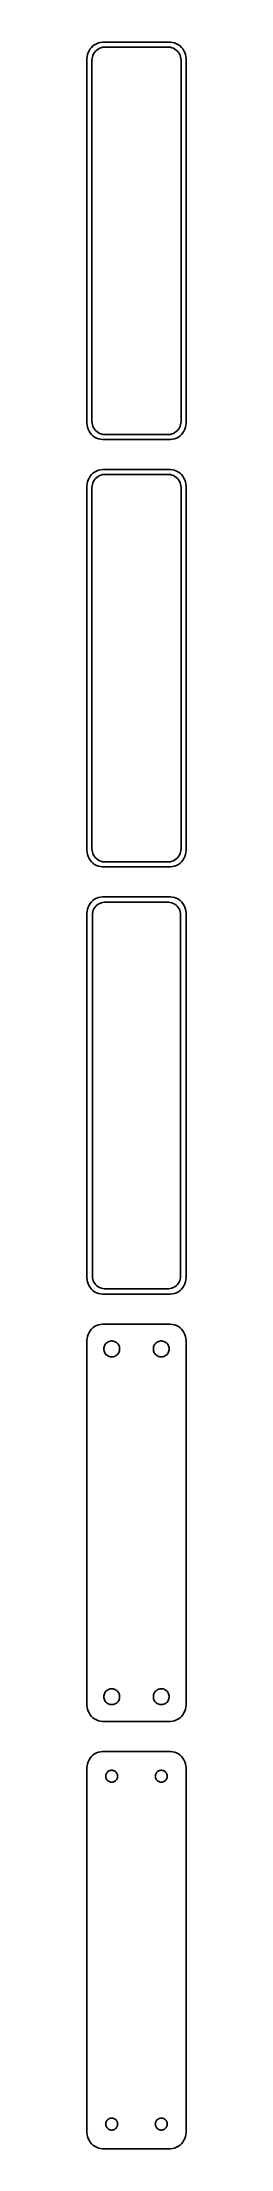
# Model space of a CAD drawing. Header units: metres. Extents: x -15 to 15, y 456 to 1092.
import ezdxf

# ---------------------------------------------------------------- set-up
doc = ezdxf.new("R2010")
doc.units = ezdxf.units.M

msp = doc.modelspace()

# ---------------------------------------------------------------- linework, layer by layer
for p, q in [((-14.9606, 1087.63), (-15, 1087)), ((-14.8429, 1088.24), (-14.9606, 1087.63)), ((-14.6489, 1088.84), (-14.8429, 1088.24)), ((-14.3815, 1089.41), (-14.6489, 1088.84)), ((-14.0451, 1089.94), (-14.3815, 1089.41)), ((-13.6448, 1090.42), (-14.0451, 1089.94)), ((-13.1871, 1090.85), (-13.6448, 1090.42)), ((-13.3743, 1087.49), (-13.2191, 1087.97)), ((-13.2191, 1087.97), (-13.0052, 1088.43)), ((-12.6791, 1091.22), (-13.1871, 1090.85)), ((-13.0052, 1088.43), (-12.7361, 1088.85)), ((-12.7361, 1088.85), (-12.4159, 1089.24)), ((-12.1289, 1091.52), (-12.6791, 1091.22)), ((-12.4159, 1089.24), (-12.0497, 1089.58)), ((-11.5451, 1091.76), (-12.1289, 1091.52)), ((-12.0497, 1089.58), (-11.6433, 1089.88)), ((-11.6433, 1089.88), (-11.2031, 1090.12)), ((-10.9369, 1091.91), (-11.5451, 1091.76)), ((-11.2031, 1090.12), (-10.7361, 1090.3)), ((-10.3139, 1091.99), (-10.9369, 1091.91)), ((-10.7361, 1090.3), (-10.2495, 1090.43)), ((10.3139, 1091.99), (-10.3139, 1091.99)), ((-10.2495, 1090.43), (-9.75116, 1090.49)), ((-9.75116, 1090.49), (9.75116, 1090.49)), ((9.75116, 1090.49), (10.2495, 1090.43)), ((10.2495, 1090.43), (10.7361, 1090.3)), ((10.9369, 1091.91), (10.3139, 1091.99)), ((10.7361, 1090.3), (11.2031, 1090.12)), ((11.5451, 1091.76), (10.9369, 1091.91)), ((11.2031, 1090.12), (11.6433, 1089.88)), ((12.1289, 1091.52), (11.5451, 1091.76)), ((11.6433, 1089.88), (12.0497, 1089.58)), ((12.0497, 1089.58), (12.4159, 1089.24)), ((12.6791, 1091.22), (12.1289, 1091.52)), ((12.4159, 1089.24), (12.7361, 1088.85)), ((13.1871, 1090.85), (12.6791, 1091.22)), ((12.7361, 1088.85), (13.0052, 1088.43)), ((13.0052, 1088.43), (13.2191, 1087.97)), ((13.6448, 1090.42), (13.1871, 1090.85)), ((13.2191, 1087.97), (13.3743, 1087.49)), ((14.0451, 1089.94), (13.6448, 1090.42)), ((14.3815, 1089.41), (14.0451, 1089.94)), ((14.6489, 1088.84), (14.3815, 1089.41)), ((14.8429, 1088.24), (14.6489, 1088.84)), ((14.9606, 1087.63), (14.8429, 1088.24)), ((15, 1087), (14.9606, 1087.63)), ((-15, 1087), (-15, 977)), ((-13.5, 1086.5), (-13.4684, 1087)), ((-13.5, 977.5), (-13.5, 1086.5)), ((-13.4684, 1087), (-13.3743, 1087.49)), ((13.3743, 1087.49), (13.4684, 1087)), ((13.4684, 1087), (13.5, 1086.5)), ((13.5, 1086.5), (13.5, 977.5)), ((15, 977), (15, 1087)), ((-15, 977), (-14.9606, 976.373)), ((-14.9606, 976.373), (-14.8429, 975.757)), ((-14.8429, 975.757), (-14.6489, 975.159)), ((-14.6489, 975.159), (-14.3815, 974.591)), ((-14.3815, 974.591), (-14.0451, 974.061)), ((-14.0451, 974.061), (-13.6448, 973.577)), ((-13.6448, 973.577), (-13.1871, 973.147)), ((-13.4684, 976.999), (-13.5, 977.5)), ((-13.3743, 976.505), (-13.4684, 976.999)), ((-13.2191, 976.028), (-13.3743, 976.505)), ((-13.0052, 975.573), (-13.2191, 976.028)), ((-13.1871, 973.147), (-12.6791, 972.778)), ((-12.7361, 975.149), (-13.0052, 975.573)), ((-12.4159, 974.762), (-12.7361, 975.149)), ((-12.0497, 974.418), (-12.4159, 974.762)), ((-11.6433, 974.123), (-12.0497, 974.418)), ((-11.2031, 973.881), (-11.6433, 974.123)), ((-10.7361, 973.696), (-11.2031, 973.881)), ((-10.2495, 973.571), (-10.7361, 973.696)), ((-9.75116, 973.508), (-10.2495, 973.571)), ((9.75116, 973.508), (-9.75116, 973.508)), ((10.2495, 973.571), (9.75116, 973.508)), ((10.7361, 973.696), (10.2495, 973.571)), ((11.2031, 973.881), (10.7361, 973.696)), ((11.6433, 974.123), (11.2031, 973.881)), ((12.0497, 974.418), (11.6433, 974.123)), ((12.4159, 974.762), (12.0497, 974.418)), ((12.7361, 975.149), (12.4159, 974.762)), ((12.6791, 972.778), (13.1871, 973.147)), ((13.0052, 975.573), (12.7361, 975.149)), ((13.2191, 976.028), (13.0052, 975.573)), ((13.1871, 973.147), (13.6448, 973.577)), ((13.3743, 976.505), (13.2191, 976.028)), ((13.4684, 976.999), (13.3743, 976.505)), ((13.5, 977.5), (13.4684, 976.999)), ((13.6448, 973.577), (14.0451, 974.061)), ((14.0451, 974.061), (14.3815, 974.591)), ((14.3815, 974.591), (14.6489, 975.159)), ((14.6489, 975.159), (14.8429, 975.757)), ((14.8429, 975.757), (14.9606, 976.373)), ((14.9606, 976.373), (15, 977)), ((-12.6791, 972.778), (-12.1289, 972.476)), ((-12.1289, 972.476), (-11.5451, 972.245)), ((-11.5451, 972.245), (-10.9369, 972.089)), ((-10.9369, 972.089), (-10.3139, 972.01)), ((-10.3139, 972.01), (10.3139, 972.01)), ((10.3139, 972.01), (10.9369, 972.089)), ((10.9369, 972.089), (11.5451, 972.245)), ((11.5451, 972.245), (12.1289, 972.476)), ((12.1289, 972.476), (12.6791, 972.778)), ((-14.3815, 960.409), (-14.6489, 959.841)), ((-14.0451, 960.939), (-14.3815, 960.409)), ((-13.6448, 961.423), (-14.0451, 960.939)), ((-13.1871, 961.853), (-13.6448, 961.423)), ((-12.6791, 962.222), (-13.1871, 961.853)), ((-12.1289, 962.524), (-12.6791, 962.222)), ((-12.4159, 960.238), (-12.0497, 960.582)), ((-11.5451, 962.755), (-12.1289, 962.524)), ((-12.0497, 960.582), (-11.6433, 960.877)), ((-11.6433, 960.877), (-11.2031, 961.119)), ((-10.9369, 962.911), (-11.5451, 962.755)), ((-11.2031, 961.119), (-10.7361, 961.304)), ((-10.3139, 962.99), (-10.9369, 962.911)), ((-10.7361, 961.304), (-10.2495, 961.429)), ((10.3139, 962.99), (-10.3139, 962.99)), ((-10.2495, 961.429), (-9.75116, 961.492)), ((-9.75116, 961.492), (9.75116, 961.492)), ((9.75116, 961.492), (10.2495, 961.429)), ((10.2495, 961.429), (10.7361, 961.304)), ((10.9369, 962.911), (10.3139, 962.99)), ((10.7361, 961.304), (11.2031, 961.119)), ((11.5451, 962.755), (10.9369, 962.911)), ((11.2031, 961.119), (11.6433, 960.877)), ((12.1289, 962.524), (11.5451, 962.755)), ((11.6433, 960.877), (12.0497, 960.582)), ((12.0497, 960.582), (12.4159, 960.238)), ((12.6791, 962.222), (12.1289, 962.524)), ((13.1871, 961.853), (12.6791, 962.222)), ((13.6448, 961.423), (13.1871, 961.853)), ((14.0451, 960.939), (13.6448, 961.423)), ((14.3815, 960.409), (14.0451, 960.939)), ((14.6489, 959.841), (14.3815, 960.409)), ((-14.9606, 958.627), (-15, 958)), ((-15, 958), (-15, 848)), ((-14.8429, 959.243), (-14.9606, 958.627)), ((-14.6489, 959.841), (-14.8429, 959.243)), ((-13.5, 957.5), (-13.4684, 958.001)), ((-13.5, 848.5), (-13.5, 957.5)), ((-13.4684, 958.001), (-13.3743, 958.495)), ((-13.3743, 958.495), (-13.2191, 958.972)), ((-13.2191, 958.972), (-13.0052, 959.427)), ((-13.0052, 959.427), (-12.7361, 959.851)), ((-12.7361, 959.851), (-12.4159, 960.238)), ((12.4159, 960.238), (12.7361, 959.851)), ((12.7361, 959.851), (13.0052, 959.427)), ((13.0052, 959.427), (13.2191, 958.972)), ((13.2191, 958.972), (13.3743, 958.495)), ((13.3743, 958.495), (13.4684, 958.001)), ((13.4684, 958.001), (13.5, 957.5)), ((13.5, 957.5), (13.5, 848.5)), ((14.8429, 959.243), (14.6489, 959.841)), ((14.9606, 958.627), (14.8429, 959.243)), ((15, 958), (14.9606, 958.627)), ((15, 848), (15, 958)), ((-15, 848), (-14.9606, 847.373)), ((-14.9606, 847.373), (-14.8429, 846.757)), ((-14.8429, 846.757), (-14.6489, 846.159)), ((-14.6489, 846.159), (-14.3815, 845.591)), ((-13.4684, 847.999), (-13.5, 848.5)), ((-13.3743, 847.505), (-13.4684, 847.999)), ((-13.2191, 847.028), (-13.3743, 847.505)), ((-13.0052, 846.573), (-13.2191, 847.028)), ((-12.7361, 846.149), (-13.0052, 846.573)), ((-12.4159, 845.762), (-12.7361, 846.149)), ((12.7361, 846.149), (12.4159, 845.762)), ((13.0052, 846.573), (12.7361, 846.149)), ((13.2191, 847.028), (13.0052, 846.573)), ((13.3743, 847.505), (13.2191, 847.028)), ((13.4684, 847.999), (13.3743, 847.505)), ((13.5, 848.5), (13.4684, 847.999)), ((14.3815, 845.591), (14.6489, 846.159)), ((14.6489, 846.159), (14.8429, 846.757)), ((14.8429, 846.757), (14.9606, 847.373)), ((14.9606, 847.373), (15, 848)), ((-14.3815, 845.591), (-14.0451, 845.061)), ((-14.0451, 845.061), (-13.6448, 844.577)), ((-13.6448, 844.577), (-13.1871, 844.147)), ((-13.1871, 844.147), (-12.6791, 843.778)), ((-12.6791, 843.778), (-12.1289, 843.476)), ((-12.0497, 845.418), (-12.4159, 845.762)), ((-12.1289, 843.476), (-11.5451, 843.245)), ((-11.6433, 845.123), (-12.0497, 845.418)), ((-11.2031, 844.881), (-11.6433, 845.123)), ((-11.5451, 843.245), (-10.9369, 843.089)), ((-10.7361, 844.696), (-11.2031, 844.881)), ((-10.9369, 843.089), (-10.3139, 843.01)), ((-10.2495, 844.571), (-10.7361, 844.696)), ((-10.3139, 843.01), (10.3139, 843.01)), ((-9.75116, 844.508), (-10.2495, 844.571)), ((9.75116, 844.508), (-9.75116, 844.508)), ((10.2495, 844.571), (9.75116, 844.508)), ((10.7361, 844.696), (10.2495, 844.571)), ((10.3139, 843.01), (10.9369, 843.089)), ((11.2031, 844.881), (10.7361, 844.696)), ((10.9369, 843.089), (11.5451, 843.245)), ((11.6433, 845.123), (11.2031, 844.881)), ((11.5451, 843.245), (12.1289, 843.476)), ((12.0497, 845.418), (11.6433, 845.123)), ((12.4159, 845.762), (12.0497, 845.418)), ((12.1289, 843.476), (12.6791, 843.778)), ((12.6791, 843.778), (13.1871, 844.147)), ((13.1871, 844.147), (13.6448, 844.577)), ((13.6448, 844.577), (14.0451, 845.061)), ((14.0451, 845.061), (14.3815, 845.591)), ((-12.6791, 833.222), (-13.1871, 832.853)), ((-12.1289, 833.524), (-12.6791, 833.222)), ((-11.5451, 833.755), (-12.1289, 833.524)), ((-10.9369, 833.911), (-11.5451, 833.755)), ((-10.3139, 833.99), (-10.9369, 833.911)), ((10.3139, 833.99), (-10.3139, 833.99)), ((10.9369, 833.911), (10.3139, 833.99)), ((11.5451, 833.755), (10.9369, 833.911)), ((12.1289, 833.524), (11.5451, 833.755)), ((12.6791, 833.222), (12.1289, 833.524)), ((13.1871, 832.853), (12.6791, 833.222)), ((-14.9606, 829.627), (-15, 829)), ((-15, 829), (-15, 719)), ((-14.8429, 830.243), (-14.9606, 829.627)), ((-14.6489, 830.841), (-14.8429, 830.243)), ((-14.3815, 831.409), (-14.6489, 830.841)), ((-14.0451, 831.939), (-14.3815, 831.409)), ((-13.6448, 832.423), (-14.0451, 831.939)), ((-13.1871, 832.853), (-13.6448, 832.423)), ((-13.3726, 828.5), (-13.3421, 828.985)), ((-13.3726, 719.5), (-13.3726, 828.5)), ((-13.3421, 828.985), (-13.251, 829.463)), ((-13.251, 829.463), (-13.1007, 829.926)), ((-13.1007, 829.926), (-12.8936, 830.366)), ((-12.8936, 830.366), (-12.633, 830.776)), ((-12.633, 830.776), (-12.323, 831.151)), ((-12.323, 831.151), (-11.9685, 831.484)), ((-11.9685, 831.484), (-11.5751, 831.77)), ((-11.5751, 831.77), (-11.1489, 832.004)), ((-11.1489, 832.004), (-10.6967, 832.183)), ((-10.6967, 832.183), (-10.2256, 832.304)), ((-10.2256, 832.304), (-9.74316, 832.365)), ((-9.74316, 832.365), (9.74316, 832.365)), ((9.74316, 832.365), (10.2256, 832.304)), ((10.2256, 832.304), (10.6967, 832.183)), ((10.6967, 832.183), (11.1489, 832.004)), ((11.1489, 832.004), (11.5751, 831.77)), ((11.5751, 831.77), (11.9685, 831.484)), ((11.9685, 831.484), (12.323, 831.151)), ((12.323, 831.151), (12.633, 830.776)), ((12.633, 830.776), (12.8936, 830.366)), ((12.8936, 830.366), (13.1007, 829.926)), ((13.1007, 829.926), (13.251, 829.463)), ((13.6448, 832.423), (13.1871, 832.853)), ((13.251, 829.463), (13.3421, 828.985)), ((13.3421, 828.985), (13.3726, 828.5)), ((13.3726, 828.5), (13.3726, 719.5)), ((14.0451, 831.939), (13.6448, 832.423)), ((14.3815, 831.409), (14.0451, 831.939)), ((14.6489, 830.841), (14.3815, 831.409)), ((14.8429, 830.243), (14.6489, 830.841)), ((14.9606, 829.627), (14.8429, 830.243)), ((15, 829), (14.9606, 829.627)), ((15, 719), (15, 829)), ((-15, 719), (-14.9606, 718.373)), ((-13.3421, 719.015), (-13.3726, 719.5)), ((-13.251, 718.537), (-13.3421, 719.015)), ((13.3421, 719.015), (13.251, 718.537)), ((13.3726, 719.5), (13.3421, 719.015)), ((14.9606, 718.373), (15, 719)), ((-14.9606, 718.373), (-14.8429, 717.757)), ((-14.8429, 717.757), (-14.6489, 717.159)), ((-14.6489, 717.159), (-14.3815, 716.591)), ((-14.3815, 716.591), (-14.0451, 716.061)), ((-14.0451, 716.061), (-13.6448, 715.577)), ((-13.6448, 715.577), (-13.1871, 715.147)), ((-13.1007, 718.074), (-13.251, 718.537)), ((-13.1871, 715.147), (-12.6791, 714.778)), ((-12.8936, 717.634), (-13.1007, 718.074)), ((-12.633, 717.224), (-12.8936, 717.634)), ((-12.6791, 714.778), (-12.1289, 714.476)), ((-12.323, 716.849), (-12.633, 717.224)), ((-11.9685, 716.516), (-12.323, 716.849)), ((-12.1289, 714.476), (-11.5451, 714.245)), ((-11.5751, 716.23), (-11.9685, 716.516)), ((-11.1489, 715.996), (-11.5751, 716.23)), ((-11.5451, 714.245), (-10.9369, 714.089)), ((-10.6967, 715.817), (-11.1489, 715.996)), ((-10.9369, 714.089), (-10.3139, 714.01)), ((-10.2256, 715.696), (-10.6967, 715.817)), ((-10.3139, 714.01), (10.3139, 714.01)), ((-9.74316, 715.635), (-10.2256, 715.696)), ((9.74316, 715.635), (-9.74316, 715.635)), ((10.2256, 715.696), (9.74316, 715.635)), ((10.6967, 715.817), (10.2256, 715.696)), ((10.3139, 714.01), (10.9369, 714.089)), ((11.1489, 715.996), (10.6967, 715.817)), ((10.9369, 714.089), (11.5451, 714.245)), ((11.5751, 716.23), (11.1489, 715.996)), ((11.5451, 714.245), (12.1289, 714.476)), ((11.9685, 716.516), (11.5751, 716.23)), ((12.323, 716.849), (11.9685, 716.516)), ((12.1289, 714.476), (12.6791, 714.778)), ((12.633, 717.224), (12.323, 716.849)), ((12.8936, 717.634), (12.633, 717.224)), ((12.6791, 714.778), (13.1871, 715.147)), ((13.1007, 718.074), (12.8936, 717.634)), ((13.251, 718.537), (13.1007, 718.074)), ((13.1871, 715.147), (13.6448, 715.577)), ((13.6448, 715.577), (14.0451, 716.061)), ((14.0451, 716.061), (14.3815, 716.591)), ((14.3815, 716.591), (14.6489, 717.159)), ((14.6489, 717.159), (14.8429, 717.757)), ((14.8429, 717.757), (14.9606, 718.373)), ((-14.9606, 700.627), (-15, 700)), ((-15, 700), (-15, 590)), ((-14.8429, 701.243), (-14.9606, 700.627)), ((-14.6489, 701.841), (-14.8429, 701.243)), ((-14.3815, 702.409), (-14.6489, 701.841)), ((-14.0451, 702.939), (-14.3815, 702.409)), ((-13.6448, 703.423), (-14.0451, 702.939)), ((-13.1871, 703.853), (-13.6448, 703.423)), ((-12.6791, 704.222), (-13.1871, 703.853)), ((-12.1289, 704.524), (-12.6791, 704.222)), ((-11.5451, 704.755), (-12.1289, 704.524)), ((-10.9369, 704.911), (-11.5451, 704.755)), ((-10.3139, 704.99), (-10.9369, 704.911)), ((10.3139, 704.99), (-10.3139, 704.99)), ((-8.78598, 699.526), (-8.52187, 699.672)), ((-8.52187, 699.672), (-8.24164, 699.783)), ((-8.24164, 699.783), (-7.94971, 699.857)), ((-7.94971, 699.857), (-7.6507, 699.895)), ((-7.6507, 699.895), (-7.34929, 699.895)), ((-7.34929, 699.895), (-7.05028, 699.857)), ((-7.05028, 699.857), (-6.75835, 699.783)), ((-6.75835, 699.783), (-6.47812, 699.672)), ((-6.47812, 699.672), (-6.214, 699.526)), ((6.214, 699.526), (6.47812, 699.672)), ((6.47812, 699.672), (6.75835, 699.783)), ((6.75835, 699.783), (7.05028, 699.857)), ((7.05028, 699.857), (7.34929, 699.895)), ((7.34929, 699.895), (7.6507, 699.895)), ((7.6507, 699.895), (7.94971, 699.857)), ((7.94971, 699.857), (8.24164, 699.783)), ((8.24164, 699.783), (8.52187, 699.672)), ((8.52187, 699.672), (8.78598, 699.526)), ((10.9369, 704.911), (10.3139, 704.99)), ((11.5451, 704.755), (10.9369, 704.911)), ((12.1289, 704.524), (11.5451, 704.755)), ((12.6791, 704.222), (12.1289, 704.524)), ((13.1871, 703.853), (12.6791, 704.222)), ((13.6448, 703.423), (13.1871, 703.853)), ((14.0451, 702.939), (13.6448, 703.423)), ((14.3815, 702.409), (14.0451, 702.939)), ((14.6489, 701.841), (14.3815, 702.409)), ((14.8429, 701.243), (14.6489, 701.841)), ((14.9606, 700.627), (14.8429, 701.243)), ((15, 700), (14.9606, 700.627)), ((15, 590), (15, 700)), ((-9.89999, 697.5), (-9.88107, 697.801)), ((-9.88107, 697.199), (-9.89999, 697.5)), ((-9.88107, 697.801), (-9.82458, 698.097)), ((-9.82458, 696.903), (-9.88107, 697.199)), ((-9.82458, 698.097), (-9.73146, 698.383)), ((-9.73146, 696.617), (-9.82458, 696.903)), ((-9.73146, 698.383), (-9.60313, 698.656)), ((-9.60313, 696.344), (-9.73146, 696.617)), ((-9.60313, 698.656), (-9.44164, 698.911)), ((-9.44164, 696.089), (-9.60313, 696.344)), ((-9.44164, 698.911), (-9.24951, 699.143)), ((-9.24951, 695.857), (-9.44164, 696.089)), ((-9.24951, 699.143), (-9.02982, 699.349)), ((-9.02982, 695.651), (-9.24951, 695.857)), ((-9.02982, 699.349), (-8.78598, 699.526)), ((-8.78598, 695.474), (-9.02982, 695.651)), ((-8.52187, 695.328), (-8.78598, 695.474)), ((-8.24164, 695.217), (-8.52187, 695.328)), ((-7.94971, 695.143), (-8.24164, 695.217)), ((-7.6507, 695.105), (-7.94971, 695.143)), ((-7.34929, 695.105), (-7.6507, 695.105)), ((-7.05028, 695.143), (-7.34929, 695.105)), ((-6.75835, 695.217), (-7.05028, 695.143)), ((-6.47812, 695.328), (-6.75835, 695.217)), ((-6.214, 695.474), (-6.47812, 695.328)), ((-6.214, 699.526), (-5.97017, 699.349)), ((-5.97017, 695.651), (-6.214, 695.474)), ((-5.97017, 699.349), (-5.75047, 699.143)), ((-5.75047, 695.857), (-5.97017, 695.651)), ((-5.75047, 699.143), (-5.55835, 698.911)), ((-5.55835, 696.089), (-5.75047, 695.857)), ((-5.55835, 698.911), (-5.39685, 698.656)), ((-5.39685, 696.344), (-5.55835, 696.089)), ((-5.39685, 698.656), (-5.26852, 698.383)), ((-5.26852, 696.617), (-5.39685, 696.344)), ((-5.26852, 698.383), (-5.1754, 698.097)), ((-5.1754, 696.903), (-5.26852, 696.617)), ((-5.1754, 698.097), (-5.11891, 697.801)), ((-5.11891, 697.199), (-5.1754, 696.903)), ((-5.11891, 697.801), (-5.09999, 697.5)), ((-5.09999, 697.5), (-5.11891, 697.199)), ((5.09999, 697.5), (5.11891, 697.801)), ((5.11891, 697.199), (5.09999, 697.5)), ((5.11891, 697.801), (5.1754, 698.097)), ((5.1754, 696.903), (5.11891, 697.199)), ((5.1754, 698.097), (5.26852, 698.383)), ((5.26852, 696.617), (5.1754, 696.903)), ((5.26852, 698.383), (5.39685, 698.656)), ((5.39685, 696.344), (5.26852, 696.617)), ((5.39685, 698.656), (5.55835, 698.911)), ((5.55835, 696.089), (5.39685, 696.344)), ((5.55835, 698.911), (5.75047, 699.143)), ((5.75047, 695.857), (5.55835, 696.089)), ((5.75047, 699.143), (5.97017, 699.349)), ((5.97017, 695.651), (5.75047, 695.857)), ((5.97017, 699.349), (6.214, 699.526)), ((6.214, 695.474), (5.97017, 695.651)), ((6.47812, 695.328), (6.214, 695.474)), ((6.75835, 695.217), (6.47812, 695.328)), ((7.05028, 695.143), (6.75835, 695.217)), ((7.34929, 695.105), (7.05028, 695.143)), ((7.6507, 695.105), (7.34929, 695.105)), ((7.94971, 695.143), (7.6507, 695.105)), ((8.24164, 695.217), (7.94971, 695.143)), ((8.52187, 695.328), (8.24164, 695.217)), ((8.78598, 695.474), (8.52187, 695.328)), ((8.78598, 699.526), (9.02982, 699.349)), ((9.02982, 695.651), (8.78598, 695.474)), ((9.02982, 699.349), (9.24951, 699.143)), ((9.24951, 695.857), (9.02982, 695.651)), ((9.24951, 699.143), (9.44164, 698.911)), ((9.44164, 696.089), (9.24951, 695.857)), ((9.44164, 698.911), (9.60313, 698.656)), ((9.60313, 696.344), (9.44164, 696.089)), ((9.60313, 698.656), (9.73146, 698.383)), ((9.73146, 696.617), (9.60313, 696.344)), ((9.73146, 698.383), (9.82458, 698.097)), ((9.82458, 696.903), (9.73146, 696.617)), ((9.82458, 698.097), (9.88107, 697.801)), ((9.88107, 697.199), (9.82458, 696.903)), ((9.88107, 697.801), (9.89999, 697.5)), ((9.89999, 697.5), (9.88107, 697.199)), ((-9.89999, 592.5), (-9.88107, 592.801)), ((-9.88107, 592.199), (-9.89999, 592.5)), ((-9.88107, 592.801), (-9.82458, 593.097)), ((-9.82458, 591.903), (-9.88107, 592.199)), ((-9.82458, 593.097), (-9.73146, 593.383)), ((-9.73146, 591.617), (-9.82458, 591.903)), ((-9.73146, 593.383), (-9.60313, 593.656)), ((-9.60313, 591.344), (-9.73146, 591.617)), ((-9.60313, 593.656), (-9.44164, 593.911)), ((-9.44164, 593.911), (-9.24951, 594.143)), ((-9.24951, 594.143), (-9.02982, 594.349)), ((-9.02982, 594.349), (-8.78598, 594.526)), ((-8.78598, 594.526), (-8.52187, 594.672)), ((-8.52187, 594.672), (-8.24164, 594.783)), ((-8.24164, 594.783), (-7.94971, 594.857)), ((-7.94971, 594.857), (-7.6507, 594.895)), ((-7.6507, 594.895), (-7.34929, 594.895)), ((-7.34929, 594.895), (-7.05028, 594.857)), ((-7.05028, 594.857), (-6.75835, 594.783)), ((-6.75835, 594.783), (-6.47812, 594.672)), ((-6.47812, 594.672), (-6.214, 594.526)), ((-6.214, 594.526), (-5.97017, 594.349)), ((-5.97017, 594.349), (-5.75047, 594.143)), ((-5.75047, 594.143), (-5.55835, 593.911)), ((-5.55835, 593.911), (-5.39685, 593.656)), ((-5.39685, 593.656), (-5.26852, 593.383)), ((-5.26852, 591.617), (-5.39685, 591.344)), ((-5.26852, 593.383), (-5.1754, 593.097)), ((-5.1754, 591.903), (-5.26852, 591.617)), ((-5.1754, 593.097), (-5.11891, 592.801)), ((-5.11891, 592.199), (-5.1754, 591.903)), ((-5.11891, 592.801), (-5.09999, 592.5)), ((-5.09999, 592.5), (-5.11891, 592.199)), ((5.09999, 592.5), (5.11891, 592.801)), ((5.11891, 592.199), (5.09999, 592.5)), ((5.11891, 592.801), (5.1754, 593.097)), ((5.1754, 591.903), (5.11891, 592.199)), ((5.1754, 593.097), (5.26852, 593.383)), ((5.26852, 591.617), (5.1754, 591.903)), ((5.26852, 593.383), (5.39685, 593.656)), ((5.39685, 591.344), (5.26852, 591.617)), ((5.39685, 593.656), (5.55835, 593.911)), ((5.55835, 593.911), (5.75047, 594.143)), ((5.75047, 594.143), (5.97017, 594.349)), ((5.97017, 594.349), (6.214, 594.526)), ((6.214, 594.526), (6.47812, 594.672)), ((6.47812, 594.672), (6.75835, 594.783)), ((6.75835, 594.783), (7.05028, 594.857)), ((7.05028, 594.857), (7.34929, 594.895)), ((7.34929, 594.895), (7.6507, 594.895)), ((7.6507, 594.895), (7.94971, 594.857)), ((7.94971, 594.857), (8.24164, 594.783)), ((8.24164, 594.783), (8.52187, 594.672)), ((8.52187, 594.672), (8.78598, 594.526)), ((8.78598, 594.526), (9.02982, 594.349)), ((9.02982, 594.349), (9.24951, 594.143)), ((9.24951, 594.143), (9.44164, 593.911)), ((9.44164, 593.911), (9.60313, 593.656)), ((9.60313, 593.656), (9.73146, 593.383)), ((9.73146, 591.617), (9.60313, 591.344)), ((9.73146, 593.383), (9.82458, 593.097)), ((9.82458, 591.903), (9.73146, 591.617)), ((9.82458, 593.097), (9.88107, 592.801)), ((9.88107, 592.199), (9.82458, 591.903)), ((9.88107, 592.801), (9.89999, 592.5)), ((9.89999, 592.5), (9.88107, 592.199)), ((-15, 590), (-14.9606, 589.373)), ((-14.9606, 589.373), (-14.8429, 588.757)), ((-14.8429, 588.757), (-14.6489, 588.159)), ((-14.6489, 588.159), (-14.3815, 587.591)), ((-14.3815, 587.591), (-14.0451, 587.061)), ((-14.0451, 587.061), (-13.6448, 586.577)), ((-13.6448, 586.577), (-13.1871, 586.147)), ((-13.1871, 586.147), (-12.6791, 585.778)), ((-12.6791, 585.778), (-12.1289, 585.476)), ((-12.1289, 585.476), (-11.5451, 585.245)), ((-11.5451, 585.245), (-10.9369, 585.089)), ((-9.44164, 591.089), (-9.60313, 591.344)), ((-9.24951, 590.857), (-9.44164, 591.089)), ((-9.02982, 590.651), (-9.24951, 590.857)), ((-8.78598, 590.474), (-9.02982, 590.651)), ((-8.52187, 590.328), (-8.78598, 590.474)), ((-8.24164, 590.217), (-8.52187, 590.328)), ((-7.94971, 590.143), (-8.24164, 590.217)), ((-7.6507, 590.105), (-7.94971, 590.143)), ((-7.34929, 590.105), (-7.6507, 590.105)), ((-7.05028, 590.143), (-7.34929, 590.105)), ((-6.75835, 590.217), (-7.05028, 590.143)), ((-6.47812, 590.328), (-6.75835, 590.217)), ((-6.214, 590.474), (-6.47812, 590.328)), ((-5.97017, 590.651), (-6.214, 590.474)), ((-5.75047, 590.857), (-5.97017, 590.651)), ((-5.55835, 591.089), (-5.75047, 590.857)), ((-5.39685, 591.344), (-5.55835, 591.089)), ((5.55835, 591.089), (5.39685, 591.344)), ((5.75047, 590.857), (5.55835, 591.089)), ((5.97017, 590.651), (5.75047, 590.857)), ((6.214, 590.474), (5.97017, 590.651)), ((6.47812, 590.328), (6.214, 590.474)), ((6.75835, 590.217), (6.47812, 590.328)), ((7.05028, 590.143), (6.75835, 590.217)), ((7.34929, 590.105), (7.05028, 590.143)), ((7.6507, 590.105), (7.34929, 590.105)), ((7.94971, 590.143), (7.6507, 590.105)), ((8.24164, 590.217), (7.94971, 590.143)), ((8.52187, 590.328), (8.24164, 590.217)), ((8.78598, 590.474), (8.52187, 590.328)), ((9.02982, 590.651), (8.78598, 590.474)), ((9.24951, 590.857), (9.02982, 590.651)), ((9.44164, 591.089), (9.24951, 590.857)), ((9.60313, 591.344), (9.44164, 591.089)), ((10.9369, 585.089), (11.5451, 585.245)), ((11.5451, 585.245), (12.1289, 585.476)), ((12.1289, 585.476), (12.6791, 585.778)), ((12.6791, 585.778), (13.1871, 586.147)), ((13.1871, 586.147), (13.6448, 586.577)), ((13.6448, 586.577), (14.0451, 587.061)), ((14.0451, 587.061), (14.3815, 587.591)), ((14.3815, 587.591), (14.6489, 588.159)), ((14.6489, 588.159), (14.8429, 588.757)), ((14.8429, 588.757), (14.9606, 589.373)), ((14.9606, 589.373), (15, 590)), ((-10.9369, 585.089), (-10.3139, 585.01)), ((-10.3139, 585.01), (10.3139, 585.01)), ((10.3139, 585.01), (10.9369, 585.089)), ((-14.6489, 572.841), (-14.8429, 572.243)), ((-14.3815, 573.409), (-14.6489, 572.841)), ((-14.0451, 573.939), (-14.3815, 573.409)), ((-13.6448, 574.423), (-14.0451, 573.939)), ((-13.1871, 574.853), (-13.6448, 574.423)), ((-12.6791, 575.222), (-13.1871, 574.853)), ((-12.1289, 575.524), (-12.6791, 575.222)), ((-11.5451, 575.755), (-12.1289, 575.524)), ((-10.9369, 575.911), (-11.5451, 575.755)), ((-10.3139, 575.99), (-10.9369, 575.911)), ((10.3139, 575.99), (-10.3139, 575.99)), ((10.9369, 575.911), (10.3139, 575.99)), ((11.5451, 575.755), (10.9369, 575.911)), ((12.1289, 575.524), (11.5451, 575.755)), ((12.6791, 575.222), (12.1289, 575.524)), ((13.1871, 574.853), (12.6791, 575.222)), ((13.6448, 574.423), (13.1871, 574.853)), ((14.0451, 573.939), (13.6448, 574.423)), ((14.3815, 573.409), (14.0451, 573.939)), ((14.6489, 572.841), (14.3815, 573.409)), ((14.8429, 572.243), (14.6489, 572.841)), ((-14.9606, 571.627), (-15, 571)), ((-15, 571), (-15, 461)), ((-14.8429, 572.243), (-14.9606, 571.627)), ((-9.29999, 568.5), (-9.2858, 568.726)), ((-9.2858, 568.274), (-9.29999, 568.5)), ((-9.2858, 568.726), (-9.24344, 568.948)), ((-9.24344, 568.052), (-9.2858, 568.274)), ((-9.24344, 568.948), (-9.17358, 569.163)), ((-9.17358, 567.837), (-9.24344, 568.052)), ((-9.17358, 569.163), (-9.07735, 569.367)), ((-9.07735, 567.633), (-9.17358, 567.837)), ((-9.07735, 569.367), (-8.95622, 569.558)), ((-8.95622, 567.442), (-9.07735, 567.633)), ((-8.95622, 569.558), (-8.81213, 569.732)), ((-8.81213, 567.268), (-8.95622, 567.442)), ((-8.81213, 569.732), (-8.64735, 569.887)), ((-8.64735, 567.113), (-8.81213, 567.268)), ((-8.64735, 569.887), (-8.46448, 570.02)), ((-8.46448, 566.98), (-8.64735, 567.113)), ((-8.46448, 570.02), (-8.26639, 570.129)), ((-8.26639, 566.871), (-8.46448, 566.98)), ((-8.26639, 570.129), (-8.05623, 570.212)), ((-8.05623, 566.788), (-8.26639, 566.871)), ((-8.05623, 570.212), (-7.83728, 570.268)), ((-7.83728, 566.732), (-8.05623, 566.788)), ((-7.83728, 570.268), (-7.61302, 570.296)), ((-7.61302, 566.704), (-7.83728, 566.732)), ((-7.61302, 570.296), (-7.38696, 570.296)), ((-7.38696, 566.704), (-7.61302, 566.704)), ((-7.38696, 570.296), (-7.1627, 570.268)), ((-7.1627, 566.732), (-7.38696, 566.704)), ((-7.1627, 570.268), (-6.94376, 570.212)), ((-6.94376, 566.788), (-7.1627, 566.732)), ((-6.94376, 570.212), (-6.7336, 570.129)), ((-6.7336, 566.871), (-6.94376, 566.788)), ((-6.7336, 570.129), (-6.53551, 570.02)), ((-6.53551, 566.98), (-6.7336, 566.871)), ((-6.53551, 570.02), (-6.35263, 569.887)), ((-6.35263, 567.113), (-6.53551, 566.98)), ((-6.35263, 569.887), (-6.18785, 569.732)), ((-6.18785, 567.268), (-6.35263, 567.113)), ((-6.18785, 569.732), (-6.04376, 569.558)), ((-6.04376, 567.442), (-6.18785, 567.268)), ((-6.04376, 569.558), (-5.92264, 569.367)), ((-5.92264, 567.633), (-6.04376, 567.442)), ((-5.92264, 569.367), (-5.8264, 569.163)), ((-5.8264, 567.837), (-5.92264, 567.633)), ((-5.8264, 569.163), (-5.75655, 568.948)), ((-5.75655, 568.052), (-5.8264, 567.837)), ((-5.75655, 568.948), (-5.71419, 568.726)), ((-5.71419, 568.274), (-5.75655, 568.052)), ((-5.71419, 568.726), (-5.7, 568.5)), ((-5.7, 568.5), (-5.71419, 568.274)), ((5.7, 568.5), (5.71419, 568.726)), ((5.71419, 568.274), (5.7, 568.5)), ((5.71419, 568.726), (5.75655, 568.948)), ((5.75655, 568.052), (5.71419, 568.274)), ((5.75655, 568.948), (5.8264, 569.163)), ((5.8264, 567.837), (5.75655, 568.052)), ((5.8264, 569.163), (5.92264, 569.367)), ((5.92264, 567.633), (5.8264, 567.837)), ((5.92264, 569.367), (6.04376, 569.558)), ((6.04376, 567.442), (5.92264, 567.633)), ((6.04376, 569.558), (6.18785, 569.732)), ((6.18785, 567.268), (6.04376, 567.442)), ((6.18785, 569.732), (6.35263, 569.887)), ((6.35263, 567.113), (6.18785, 567.268)), ((6.35263, 569.887), (6.53551, 570.02)), ((6.53551, 566.98), (6.35263, 567.113)), ((6.53551, 570.02), (6.7336, 570.129)), ((6.7336, 566.871), (6.53551, 566.98)), ((6.7336, 570.129), (6.94376, 570.212)), ((6.94376, 566.788), (6.7336, 566.871)), ((6.94376, 570.212), (7.1627, 570.268)), ((7.1627, 566.732), (6.94376, 566.788)), ((7.1627, 570.268), (7.38696, 570.296)), ((7.38696, 566.704), (7.1627, 566.732)), ((7.38696, 570.296), (7.61302, 570.296)), ((7.61302, 566.704), (7.38696, 566.704)), ((7.61302, 570.296), (7.83728, 570.268)), ((7.83728, 566.732), (7.61302, 566.704)), ((7.83728, 570.268), (8.05623, 570.212)), ((8.05623, 566.788), (7.83728, 566.732)), ((8.05623, 570.212), (8.26639, 570.129)), ((8.26639, 566.871), (8.05623, 566.788)), ((8.26639, 570.129), (8.46448, 570.02)), ((8.46448, 566.98), (8.26639, 566.871)), ((8.46448, 570.02), (8.64735, 569.887)), ((8.64735, 567.113), (8.46448, 566.98)), ((8.64735, 569.887), (8.81213, 569.732)), ((8.81213, 567.268), (8.64735, 567.113)), ((8.81213, 569.732), (8.95622, 569.558)), ((8.95622, 567.442), (8.81213, 567.268)), ((8.95622, 569.558), (9.07735, 569.367)), ((9.07735, 567.633), (8.95622, 567.442)), ((9.07735, 569.367), (9.17358, 569.163)), ((9.17358, 567.837), (9.07735, 567.633)), ((9.17358, 569.163), (9.24344, 568.948)), ((9.24344, 568.052), (9.17358, 567.837)), ((9.24344, 568.948), (9.2858, 568.726)), ((9.2858, 568.274), (9.24344, 568.052)), ((9.2858, 568.726), (9.29999, 568.5)), ((9.29999, 568.5), (9.2858, 568.274)), ((14.9606, 571.627), (14.8429, 572.243)), ((15, 571), (14.9606, 571.627)), ((15, 461), (15, 571)), ((-9.17358, 464.163), (-9.07735, 464.367)), ((-9.07735, 464.367), (-8.95622, 464.558)), ((-8.95622, 464.558), (-8.81213, 464.732)), ((-8.81213, 464.732), (-8.64735, 464.887)), ((-8.64735, 464.887), (-8.46448, 465.02)), ((-8.46448, 465.02), (-8.26639, 465.129)), ((-8.26639, 465.129), (-8.05623, 465.212)), ((-8.05623, 465.212), (-7.83728, 465.268)), ((-7.83728, 465.268), (-7.61302, 465.296)), ((-7.61302, 465.296), (-7.38696, 465.296)), ((-7.38696, 465.296), (-7.1627, 465.268)), ((-7.1627, 465.268), (-6.94376, 465.212)), ((-6.94376, 465.212), (-6.7336, 465.129)), ((-6.7336, 465.129), (-6.53551, 465.02)), ((-6.53551, 465.02), (-6.35263, 464.887)), ((-6.35263, 464.887), (-6.18785, 464.732)), ((-6.18785, 464.732), (-6.04376, 464.558)), ((-6.04376, 464.558), (-5.92264, 464.367)), ((-5.92264, 464.367), (-5.8264, 464.163)), ((5.8264, 464.163), (5.92264, 464.367)), ((5.92264, 464.367), (6.04376, 464.558)), ((6.04376, 464.558), (6.18785, 464.732)), ((6.18785, 464.732), (6.35263, 464.887)), ((6.35263, 464.887), (6.53551, 465.02)), ((6.53551, 465.02), (6.7336, 465.129)), ((6.7336, 465.129), (6.94376, 465.212)), ((6.94376, 465.212), (7.1627, 465.268)), ((7.1627, 465.268), (7.38696, 465.296)), ((7.38696, 465.296), (7.61302, 465.296)), ((7.61302, 465.296), (7.83728, 465.268)), ((7.83728, 465.268), (8.05623, 465.212)), ((8.05623, 465.212), (8.26639, 465.129)), ((8.26639, 465.129), (8.46448, 465.02)), ((8.46448, 465.02), (8.64735, 464.887)), ((8.64735, 464.887), (8.81213, 464.732)), ((8.81213, 464.732), (8.95622, 464.558)), ((8.95622, 464.558), (9.07735, 464.367)), ((9.07735, 464.367), (9.17358, 464.163)), ((-15, 461), (-14.9606, 460.373)), ((-14.9606, 460.373), (-14.8429, 459.757)), ((-14.8429, 459.757), (-14.6489, 459.159)), ((-14.6489, 459.159), (-14.3815, 458.591)), ((-14.3815, 458.591), (-14.0451, 458.061)), ((-14.0451, 458.061), (-13.6448, 457.577)), ((-9.29999, 463.5), (-9.2858, 463.726)), ((-9.2858, 463.274), (-9.29999, 463.5)), ((-9.2858, 463.726), (-9.24344, 463.948)), ((-9.24344, 463.052), (-9.2858, 463.274)), ((-9.24344, 463.948), (-9.17358, 464.163)), ((-9.17358, 462.837), (-9.24344, 463.052)), ((-9.07735, 462.633), (-9.17358, 462.837)), ((-8.95622, 462.442), (-9.07735, 462.633)), ((-8.81213, 462.268), (-8.95622, 462.442)), ((-8.64735, 462.113), (-8.81213, 462.268)), ((-8.46448, 461.98), (-8.64735, 462.113)), ((-8.26639, 461.871), (-8.46448, 461.98)), ((-8.05623, 461.788), (-8.26639, 461.871)), ((-7.83728, 461.732), (-8.05623, 461.788)), ((-7.61302, 461.704), (-7.83728, 461.732)), ((-7.38696, 461.704), (-7.61302, 461.704)), ((-7.1627, 461.732), (-7.38696, 461.704)), ((-6.94376, 461.788), (-7.1627, 461.732)), ((-6.7336, 461.871), (-6.94376, 461.788)), ((-6.53551, 461.98), (-6.7336, 461.871)), ((-6.35263, 462.113), (-6.53551, 461.98)), ((-6.18785, 462.268), (-6.35263, 462.113)), ((-6.04376, 462.442), (-6.18785, 462.268)), ((-5.92264, 462.633), (-6.04376, 462.442)), ((-5.8264, 462.837), (-5.92264, 462.633)), ((-5.8264, 464.163), (-5.75655, 463.948)), ((-5.75655, 463.052), (-5.8264, 462.837)), ((-5.75655, 463.948), (-5.71419, 463.726)), ((-5.71419, 463.274), (-5.75655, 463.052)), ((-5.71419, 463.726), (-5.7, 463.5)), ((-5.7, 463.5), (-5.71419, 463.274)), ((5.7, 463.5), (5.71419, 463.726)), ((5.71419, 463.274), (5.7, 463.5)), ((5.71419, 463.726), (5.75655, 463.948)), ((5.75655, 463.052), (5.71419, 463.274)), ((5.75655, 463.948), (5.8264, 464.163)), ((5.8264, 462.837), (5.75655, 463.052)), ((5.92264, 462.633), (5.8264, 462.837)), ((6.04376, 462.442), (5.92264, 462.633)), ((6.18785, 462.268), (6.04376, 462.442)), ((6.35263, 462.113), (6.18785, 462.268)), ((6.53551, 461.98), (6.35263, 462.113)), ((6.7336, 461.871), (6.53551, 461.98)), ((6.94376, 461.788), (6.7336, 461.871)), ((7.1627, 461.732), (6.94376, 461.788)), ((7.38696, 461.704), (7.1627, 461.732)), ((7.61302, 461.704), (7.38696, 461.704)), ((7.83728, 461.732), (7.61302, 461.704)), ((8.05623, 461.788), (7.83728, 461.732)), ((8.26639, 461.871), (8.05623, 461.788)), ((8.46448, 461.98), (8.26639, 461.871)), ((8.64735, 462.113), (8.46448, 461.98)), ((8.81213, 462.268), (8.64735, 462.113)), ((8.95622, 462.442), (8.81213, 462.268)), ((9.07735, 462.633), (8.95622, 462.442)), ((9.17358, 462.837), (9.07735, 462.633)), ((9.17358, 464.163), (9.24344, 463.948)), ((9.24344, 463.052), (9.17358, 462.837)), ((9.24344, 463.948), (9.2858, 463.726)), ((9.2858, 463.274), (9.24344, 463.052)), ((9.2858, 463.726), (9.29999, 463.5)), ((9.29999, 463.5), (9.2858, 463.274)), ((13.6448, 457.577), (14.0451, 458.061)), ((14.0451, 458.061), (14.3815, 458.591)), ((14.3815, 458.591), (14.6489, 459.159)), ((14.6489, 459.159), (14.8429, 459.757)), ((14.8429, 459.757), (14.9606, 460.373)), ((14.9606, 460.373), (15, 461)), ((-13.6448, 457.577), (-13.1871, 457.147)), ((-13.1871, 457.147), (-12.6791, 456.778)), ((-12.6791, 456.778), (-12.1289, 456.476)), ((-12.1289, 456.476), (-11.5451, 456.245)), ((-11.5451, 456.245), (-10.9369, 456.089)), ((-10.9369, 456.089), (-10.3139, 456.01)), ((-10.3139, 456.01), (10.3139, 456.01)), ((10.3139, 456.01), (10.9369, 456.089)), ((10.9369, 456.089), (11.5451, 456.245)), ((11.5451, 456.245), (12.1289, 456.476)), ((12.1289, 456.476), (12.6791, 456.778)), ((12.6791, 456.778), (13.1871, 457.147)), ((13.1871, 457.147), (13.6448, 457.577))]:
    msp.add_line(p, q)

doc.saveas('drawing.dxf')
